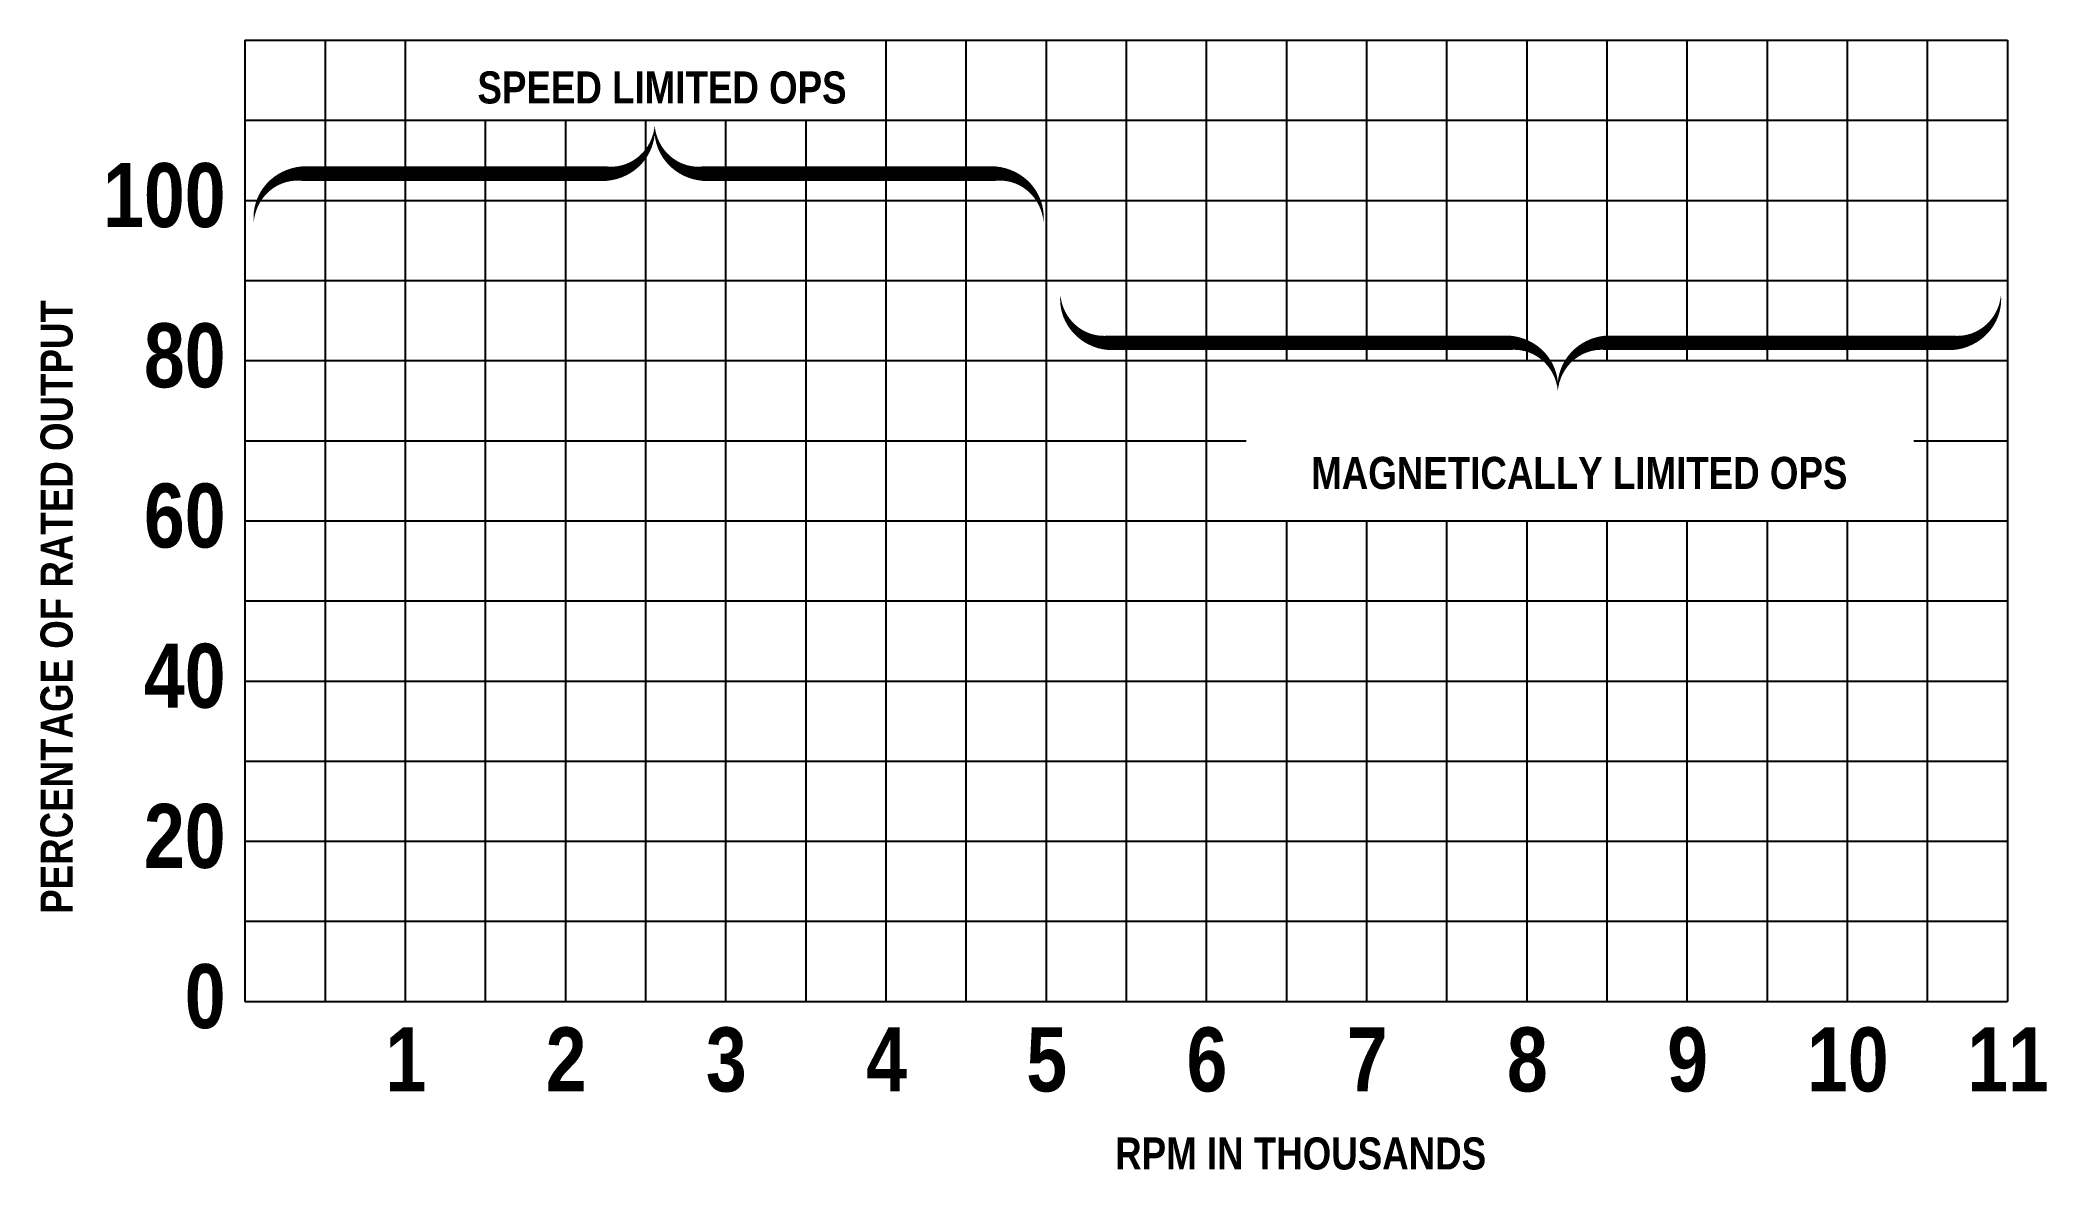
# Model space of a CAD drawing. Header units: inches. Extents: x 0.7 to 13.2, y 0.4 to 7.5.
import ezdxf
from ezdxf.enums import TextEntityAlignment as Align

# ---------------------------------------------------------------- set-up
doc = ezdxf.new("R2010")
doc.units = ezdxf.units.IN
doc.header["$MEASUREMENT"] = 0
doc.styles.get("Standard").update_dxf_attribs({"font": 'techb___.ttf'})

msp = doc.modelspace()

# ---------------------------------------------------------------- linework, layer by layer
for p, q in [((1.999, 7.467), (1.999, 1.467)), ((1.999, 7.467), (12.999, 7.467)), ((2.499, 7.467), (2.499, 1.467)), ((2.999, 7.467), (2.999, 1.467)), ((5.999, 7.467), (5.999, 1.467)), ((6.499, 7.467), (6.499, 1.467)), ((6.999, 7.467), (6.999, 1.467)), ((7.499, 7.467), (7.499, 1.467)), ((7.999, 7.467), (7.999, 1.467)), ((8.499, 7.467), (8.499, 5.467)), ((8.999, 7.467), (8.999, 5.467)), ((9.499, 7.467), (9.499, 5.467)), ((9.999, 7.467), (9.999, 5.467)), ((10.499, 7.467), (10.499, 5.467)), ((10.999, 7.467), (10.999, 5.467)), ((11.499, 7.467), (11.499, 5.467)), ((11.999, 7.467), (11.999, 5.467)), ((12.499, 7.467), (12.499, 1.467)), ((12.999, 7.467), (12.999, 1.467)), ((1.999, 6.967), (12.999, 6.967)), ((3.499, 6.967), (3.499, 1.467)), ((3.999, 6.967), (3.999, 1.467)), ((4.499, 6.967), (4.499, 1.467)), ((4.999, 6.967), (4.999, 1.467)), ((5.499, 6.967), (5.499, 1.467)), ((1.999, 6.467), (12.999, 6.467)), ((1.999, 5.967), (12.999, 5.967)), ((1.999, 5.467), (12.999, 5.467)), ((1.999, 4.967), (8.247, 4.967)), ((12.415, 4.967), (12.999, 4.967)), ((1.999, 4.467), (12.999, 4.467)), ((8.499, 4.467), (8.499, 1.467)), ((8.999, 4.467), (8.999, 1.467)), ((9.499, 4.467), (9.499, 1.467)), ((9.999, 4.467), (9.999, 1.467)), ((10.499, 4.467), (10.499, 1.467)), ((10.999, 4.467), (10.999, 1.467)), ((11.499, 4.467), (11.499, 1.467)), ((11.999, 4.467), (11.999, 1.467)), ((1.999, 3.967), (12.999, 3.967)), ((1.999, 3.467), (12.999, 3.467)), ((1.999, 2.967), (12.999, 2.967)), ((1.999, 2.467), (12.999, 2.467)), ((1.999, 1.967), (12.999, 1.967)), ((1.999, 1.467), (12.999, 1.467))]:
    msp.add_line(p, q)
for points in [[(2.054, 6.334, 0, 0.09, -0.414214), (2.354, 6.634, 0.09, 0.09, 0), (4.256, 6.634, 0.09, 0, 0.414214), (4.556, 6.934, 0, 0.09, 0.414214), (4.856, 6.634, 0.09, 0.09, 0), (6.683, 6.634, 0.09, 0, -0.414214), (6.983, 6.334, 0, 0, 0)], [(7.088, 5.878, 0, 0.09, 0.414214), (7.388, 5.578, 0.09, 0.09, 0), (9.893, 5.578, 0.09, 0, -0.414214), (10.193, 5.278, 0, 0.09, -0.414214), (10.493, 5.578, 0.09, 0.09, 0), (12.659, 5.578, 0.09, 0, 0.414214), (12.959, 5.878, 0, 0, 0)]]:
    msp.add_lwpolyline(points, format="xyseb")

# ---------------------------------------------------------------- texts
for s, height, p in [('SPEED LIMITED OPS', 0.19998, (4.602, 7.072)), ('MAGNETICALLY LIMITED OPS', 0.19998, (10.327, 4.666)), ('1', 0.4, (3.003, 0.905)), ('2', 0.4, (4.003, 0.905)), ('3', 0.4, (5.003, 0.905)), ('4', 0.4, (6.003, 0.905)), ('5', 0.4, (7.003, 0.905)), ('6', 0.4, (8.003, 0.905)), ('7', 0.4, (9.003, 0.905)), ('8', 0.4, (10.003, 0.905)), ('9', 0.4, (11.003, 0.905)), ('10', 0.4, (12.003, 0.905)), ('11', 0.4, (13.003, 0.905))]:
    msp.add_text(s, height=height).set_placement(p, align=Align.CENTER)
at = {"color": 1}
for s, p in [('100', (1.878, 6.3)), ('80', (1.878, 5.3)), ('60', (1.878, 4.3)), ('40', (1.878, 3.3)), ('20', (1.878, 2.3)), ('0', (1.878, 1.3))]:
    msp.add_text(s, height=0.4, dxfattribs=at).set_placement(p, align=Align.RIGHT)
msp.add_text('PERCENTAGE OF RATED OUTPUT', height=0.2, rotation=90, dxfattribs=at).set_placement((0.923, 2.014))
msp.add_text('RPM IN THOUSANDS', height=0.2).set_placement((7.43, 0.418))

doc.saveas('drawing.dxf')
